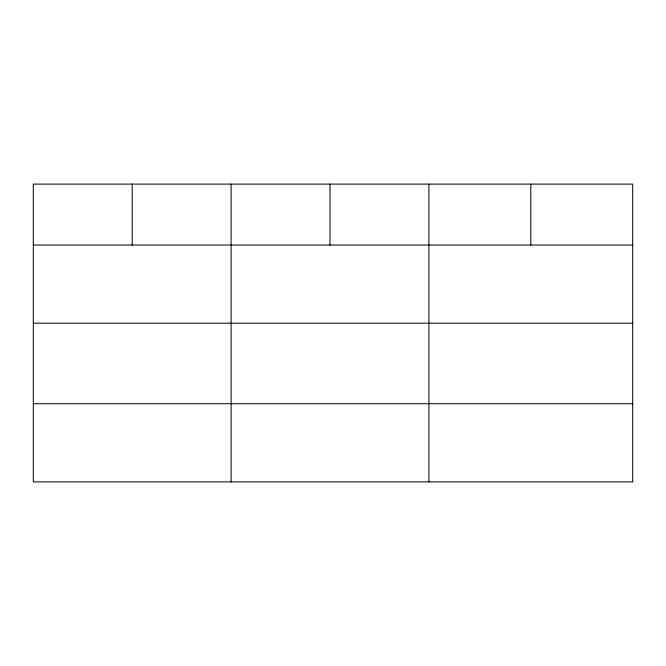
<?xml version="1.0" encoding="UTF-8"?>
<svg xmlns="http://www.w3.org/2000/svg" width="666" height="666" viewBox="0 0 666 666"><rect width="100%" height="100%" fill="white"/><g stroke="black" fill="none" stroke-linecap="round" stroke-linejoin="round"><path stroke-width="1" d="M632.7 323.193L632.7 184.107L33.3 184.107L33.3 481.893L632.7 481.893L632.7 323.193L33.3 323.193M33.3 245.03L632.7 245.03M33.3 403.729L632.7 403.729M530.802 184.107L530.802 245.03M428.904 184.107L428.904 481.893M330.003 184.107L330.003 245.03M231.102 184.107L231.102 481.893M132.201 184.107L132.201 245.03"/></g></svg>
